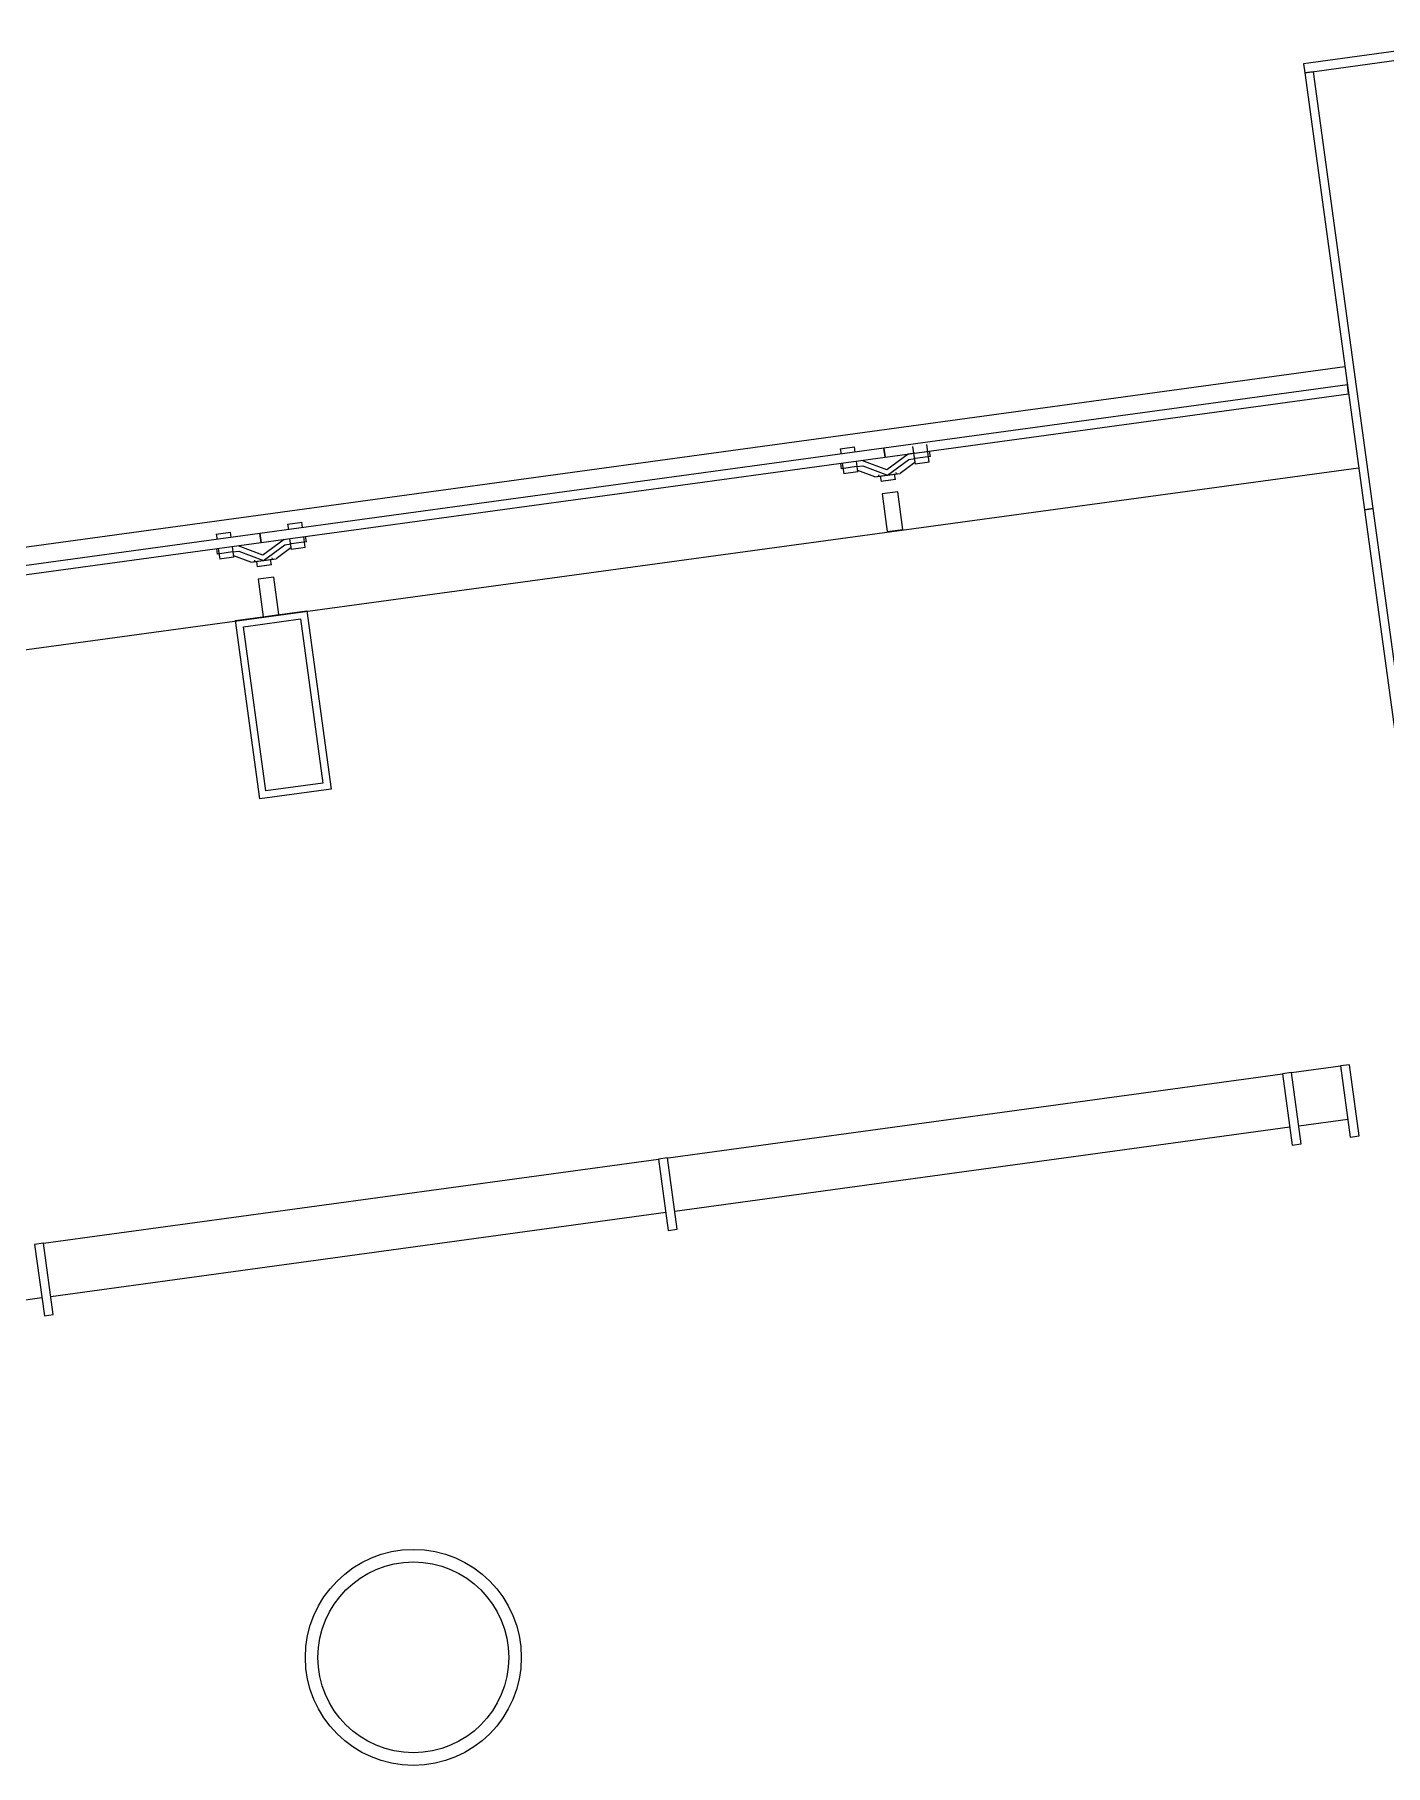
# Model space of a CAD drawing. Header units: millimetres. Extents: x 11680834 to 11851556, y -6213014 to -6078394.
# Drawn here: x 11686852 to 11690606, y -6097314 to -6092507 of the extents above; entities that cross this region are included whole.
import ezdxf

# ---------------------------------------------------------------- set-up
doc = ezdxf.new("R2010")
doc.units = ezdxf.units.MM
for name, color, linetype in [('A—\\M+5C3C5\\M+5B4B0', 135, 'Continuous'), ('A—\\M+5C7BD\\M+5CCE5', 7, 'Continuous'), ('E-COLS-F4$0$0S-COLS-I', 90, 'Continuous'), ('E2-RI-4F$0$A-GLAZ', 6, 'Continuous')]:
    doc.layers.add(name, color=color, linetype=linetype)

msp = doc.modelspace()

# ---------------------------------------------------------------- linework, layer by layer
at = {"layer": 'A—\\M+5C3C5\\M+5B4B0'}
for p, q in [((11690972.6, -6092506.8), (11690378.1, -6092588.1)), ((11690381.5, -6092612.9), (11690976, -6092531.6)), ((11690378.1, -6092588.1), (11690381.5, -6092612.9)), ((11690406.3, -6092609.9), (11690381.5, -6092613.3)), ((11690381.5, -6092613.3), (11690547.4, -6093826.6)), ((11690572.2, -6093823.2), (11690406.3, -6092609.9)), ((11690493.2, -6093429.9), (11680833.5, -6094750.3)), ((11690500, -6093479.4), (11689212, -6093655.5)), ((11689215.4, -6093680.7), (11690503.4, -6093504.6)), ((11690503.4, -6093504.6), (11690500, -6093479.4)), ((11689212, -6093655.5), (11687478.1, -6093892.5)), ((11687481.5, -6093917.7), (11689215.4, -6093680.7)), ((11689215.4, -6093680.7), (11689212, -6093655.5)), ((11689212, -6093655.5), (11689215.4, -6093680.7)), ((11681148.4, -6094990.2), (11690531.4, -6093709.9)), ((11690572.2, -6093823.2), (11690547.4, -6093826.6)), ((11690547.4, -6093826.6), (11690572.2, -6093823.2)), ((11690547.4, -6093826.6), (11690737, -6095213.7)), ((11690761.7, -6095210.3), (11690572.2, -6093823.2)), ((11687478.1, -6093892.5), (11685744.2, -6094129.5)), ((11687481.5, -6093917.7), (11687478.1, -6093892.5)), ((11687478.1, -6093892.5), (11687481.5, -6093917.7)), ((11685747.6, -6094154.7), (11687481.5, -6093917.7)), ((11687516.9, -6094013.8), (11687473.3, -6094019.7)), ((11687473.3, -6094019.7), (11687487.5, -6094123.8)), ((11687531.1, -6094117.8), (11687516.9, -6094013.8)), ((11687432.7, -6094151.4, 0), (11687591.2, -6094129.8, 0)), ((11687487.5, -6094123.8), (11687531.1, -6094117.8)), ((11687591.2, -6094129.8, 0), (11687653.5, -6094585.5, 0)), ((11687495, -6094607.2, 0), (11687432.7, -6094151.4, 0)), ((11687653.5, -6094585.5, 0), (11687495, -6094607.2, 0)), ((11690344.7, -6095389.7), (11690481, -6095371)), ((11688612.3, -6095626.5), (11690320, -6095393)), ((11690501.3, -6095519.7), (11690365.1, -6095538.3)), ((11690340.3, -6095541.7), (11688631.2, -6095775.3)), ((11686877, -6095863.6), (11688586.1, -6095630)), ((11688606.4, -6095778.7), (11686897.3, -6096012.3)), ((11686872.5, -6096015.7), (11685163.4, -6096249.3))]:
    msp.add_line(p, q, dxfattribs=at)
at = {"layer": 'A—\\M+5C3C5\\M+5B4B0', "extrusion": (0, 0, -1)}
for p, q in [((11689250.7, -6093776.8), (11689207.1, -6093782.7)), ((11689207.1, -6093782.7), (11689221.5, -6093887.1)), ((11689265.1, -6093881.1), (11689250.7, -6093776.8)), ((11689221.5, -6093887.1), (11689265.1, -6093881.1)), ((11690505.7, -6095367.7), (11690481, -6095371)), ((11690481, -6095371), (11690508.1, -6095569.2)), ((11690532.8, -6095565.8), (11690505.7, -6095367.7)), ((11690344.7, -6095389.7), (11690320, -6095393)), ((11690320, -6095393), (11690347.1, -6095591.2)), ((11690371.8, -6095587.8), (11690344.7, -6095389.7)), ((11690508.1, -6095569.2), (11690532.8, -6095565.8)), ((11690347.1, -6095591.2), (11690371.8, -6095587.8)), ((11688610.9, -6095626.7), (11688586.1, -6095630)), ((11688586.1, -6095630), (11688613.2, -6095828.2)), ((11688637.9, -6095824.8), (11688610.9, -6095626.7)), ((11686877, -6095863.7), (11686852.2, -6095867)), ((11686904.1, -6096061.8), (11686877, -6095863.7)), ((11688613.2, -6095828.2), (11688637.9, -6095824.8)), ((11686852.2, -6095867), (11686879.3, -6096065.2)), ((11686879.3, -6096065.2), (11686904.1, -6096061.8))]:
    msp.add_line(p, q, dxfattribs=at)
at = {"layer": 'A—\\M+5C3C5\\M+5B4B0', "elevation": 0}
msp.add_lwpolyline([(11687477.9, -6094629.7), (11687410.2, -6094134.3), (11687608.3, -6094107.2), (11687676, -6094602.6), (11687477.9, -6094629.7)], dxfattribs=at)
at = {"layer": 'A—\\M+5C7BD\\M+5CCE5'}
for radius in [300, 265]:
    msp.add_circle((11687904.7, -6097013.9), radius, dxfattribs=at)
at = {"layer": 'E-COLS-F4$0$0S-COLS-I'}
for radius in [300, 265]:
    msp.add_circle((11687904.7, -6097013.9), radius, dxfattribs=at)
at = {"layer": 'E2-RI-4F$0$A-GLAZ', "color": 8}
for p, q in [((11689096.8, -6093656.1), (11689130.7, -6093651.5)), ((11689132.7, -6093666.3), (11689130.7, -6093651.5)), ((11689292.1, -6093651), (11689298.7, -6093699.7)), ((11689338.4, -6093694.2), (11689331.7, -6093645.5)), ((11689091, -6093656.9), (11689096.8, -6093656.1)), ((11689091, -6093656.9), (11689093.1, -6093671.8)), ((11689091.5, -6093697.6), (11689093.6, -6093712.6)), ((11689096.5, -6093696.9), (11689100.6, -6093726.7)), ((11689140.2, -6093721.3), (11689136.1, -6093691.5)), ((11689220.1, -6093715.3), (11689151.3, -6093689.4)), ((11689279.4, -6093671.9), (11689220.1, -6093715.3)), ((11689222.2, -6093730.2), (11689281.5, -6093686.9)), ((11689298.2, -6093695.5), (11689257.2, -6093725.4)), ((11689297, -6093669.5), (11689279.4, -6093671.9)), ((11689281.5, -6093686.9), (11689299, -6093684.5)), ((11689297, -6093669.5), (11689332, -6093664.7)), ((11689332.6, -6093695), (11689298.7, -6093699.7)), ((11689334, -6093679.7), (11689299, -6093684.5)), ((11689332, -6093664.7), (11689339.2, -6093663.7)), ((11689338.4, -6093694.2), (11689332.6, -6093695)), ((11689341.3, -6093678.7), (11689334, -6093679.7)), ((11689341.3, -6093678.7), (11689339.2, -6093663.7)), ((11689100.8, -6093711.6), (11689093.6, -6093712.6)), ((11689106.4, -6093726), (11689100.6, -6093726.7)), ((11689135.9, -6093706.8), (11689100.8, -6093711.6)), ((11689140.2, -6093721.3), (11689106.4, -6093726)), ((11689135.9, -6093706.8), (11689153.4, -6093704.4)), ((11689187.1, -6093735), (11689139.6, -6093717.1)), ((11689153.4, -6093704.4), (11689222.2, -6093730.2)), ((11689187.1, -6093735), (11689222.2, -6093730.2)), ((11689187.1, -6093735), (11689204.7, -6093732.6)), ((11689196.9, -6093729.6), (11689197.4, -6093733.6)), ((11689196.9, -6093729.6), (11689197.4, -6093733.6)), ((11689202.3, -6093732.9), (11689204.4, -6093747.8)), ((11689202.3, -6093732.9), (11689204.4, -6093747.8)), ((11689202.3, -6093732.9), (11689204.4, -6093747.8)), ((11689202.3, -6093732.9), (11689204.4, -6093747.8)), ((11689238.2, -6093743.2), (11689204.4, -6093747.8)), ((11689238.2, -6093743.2), (11689204.4, -6093747.8)), ((11689210.2, -6093747), (11689204.4, -6093747.8)), ((11689210.2, -6093747), (11689204.4, -6093747.8)), ((11689204.7, -6093732.6), (11689222.2, -6093730.2)), ((11689244, -6093742.4), (11689210.2, -6093747)), ((11689244, -6093742.4), (11689210.2, -6093747)), ((11689222.2, -6093730.2), (11689257.2, -6093725.4)), ((11689222.2, -6093730.2), (11689239.7, -6093727.8)), ((11689244, -6093742.4), (11689238.2, -6093743.2)), ((11689244, -6093742.4), (11689238.2, -6093743.2)), ((11689239.7, -6093727.8), (11689257.2, -6093725.4)), ((11689244, -6093742.4), (11689242, -6093727.5)), ((11689244, -6093742.4), (11689242, -6093727.5)), ((11689244, -6093742.4), (11689242, -6093727.5)), ((11689244, -6093742.4), (11689242, -6093727.5)), ((11689246.9, -6093726.8), (11689246.4, -6093722.9)), ((11689246.9, -6093726.8), (11689246.4, -6093722.9)), ((11687357.2, -6093893.9), (11687363, -6093893.1)), ((11687357.2, -6093893.9), (11687363, -6093893.1)), ((11687357.2, -6093893.9), (11687359.2, -6093908.8)), ((11687357.2, -6093893.9), (11687359.2, -6093908.8)), ((11687363, -6093893.1), (11687396.8, -6093888.5)), ((11687363, -6093893.1), (11687396.8, -6093888.5)), ((11687398.8, -6093903.3), (11687396.8, -6093888.5)), ((11687398.8, -6093903.3), (11687396.8, -6093888.5)), ((11687555.3, -6093866.8), (11687589.1, -6093862.2)), ((11687555.3, -6093866.8), (11687589.1, -6093862.2)), ((11687555.3, -6093866.8), (11687557.3, -6093881.7)), ((11687555.3, -6093866.8), (11687557.3, -6093881.7)), ((11687589.1, -6093862.2), (11687594.9, -6093861.4)), ((11687589.1, -6093862.2), (11687594.9, -6093861.4)), ((11687597, -6093876.2), (11687594.9, -6093861.4)), ((11687597, -6093876.2), (11687594.9, -6093861.4)), ((11687357.7, -6093934.6), (11687359.7, -6093949.6)), ((11687357.7, -6093934.6), (11687359.7, -6093949.6)), ((11687362.6, -6093933.9), (11687366.7, -6093963.7)), ((11687362.6, -6093933.9), (11687366.7, -6093963.7)), ((11687402, -6093943.8), (11687419.5, -6093941.4)), ((11687402, -6093943.8), (11687419.5, -6093941.4)), ((11687406.3, -6093958.3), (11687402.3, -6093928.5)), ((11687406.3, -6093958.3), (11687402.3, -6093928.5)), ((11687486.3, -6093952.3), (11687417.5, -6093926.4)), ((11687486.3, -6093952.3), (11687417.5, -6093926.4)), ((11687419.5, -6093941.4), (11687488.3, -6093967.2)), ((11687419.5, -6093941.4), (11687488.3, -6093967.2)), ((11687545.6, -6093908.9), (11687486.3, -6093952.3)), ((11687545.6, -6093908.9), (11687486.3, -6093952.3)), ((11687488.3, -6093967.2), (11687547.6, -6093923.9)), ((11687488.3, -6093967.2), (11687547.6, -6093923.9)), ((11687564.3, -6093932.5), (11687523.3, -6093962.4)), ((11687564.3, -6093932.5), (11687523.3, -6093962.4)), ((11687547.6, -6093923.9), (11687565.1, -6093921.5)), ((11687547.6, -6093923.9), (11687565.1, -6093921.5)), ((11687560.8, -6093906.8), (11687564.9, -6093936.7)), ((11687560.8, -6093906.8), (11687564.9, -6093936.7)), ((11687598.7, -6093932), (11687564.9, -6093936.7)), ((11687598.7, -6093932), (11687564.9, -6093936.7)), ((11687600.2, -6093916.7), (11687565.1, -6093921.5)), ((11687600.2, -6093916.7), (11687565.1, -6093921.5)), ((11687604.5, -6093931.2), (11687598.7, -6093932)), ((11687604.5, -6093931.2), (11687598.7, -6093932)), ((11687607.4, -6093915.7), (11687600.2, -6093916.7)), ((11687607.4, -6093915.7), (11687600.2, -6093916.7)), ((11687604.5, -6093931.2), (11687600.4, -6093901.4)), ((11687604.5, -6093931.2), (11687600.4, -6093901.4)), ((11687607.4, -6093915.7), (11687605.4, -6093900.7)), ((11687607.4, -6093915.7), (11687605.4, -6093900.7)), ((11687367, -6093948.6), (11687359.7, -6093949.6)), ((11687367, -6093948.6), (11687359.7, -6093949.6)), ((11687372.5, -6093963), (11687366.7, -6093963.7)), ((11687372.5, -6093963), (11687366.7, -6093963.7)), ((11687402, -6093943.8), (11687367, -6093948.6)), ((11687402, -6093943.8), (11687367, -6093948.6)), ((11687406.3, -6093958.3), (11687372.5, -6093963)), ((11687406.3, -6093958.3), (11687372.5, -6093963)), ((11687453.3, -6093972), (11687405.7, -6093954.1)), ((11687453.3, -6093972), (11687405.7, -6093954.1)), ((11687453.3, -6093972), (11687488.3, -6093967.2)), ((11687453.3, -6093972), (11687488.3, -6093967.2)), ((11687453.3, -6093972), (11687470.8, -6093969.6)), ((11687453.3, -6093972), (11687470.8, -6093969.6)), ((11687463, -6093966.6), (11687463.5, -6093970.6)), ((11687463, -6093966.6), (11687463.5, -6093970.6)), ((11687463, -6093966.6), (11687463.5, -6093970.6)), ((11687463, -6093966.6), (11687463.5, -6093970.6)), ((11687468.5, -6093969.9), (11687470.5, -6093984.8)), ((11687468.5, -6093969.9), (11687470.5, -6093984.8)), ((11687468.5, -6093969.9), (11687470.5, -6093984.8)), ((11687468.5, -6093969.9), (11687470.5, -6093984.8)), ((11687468.5, -6093969.9), (11687470.5, -6093984.8)), ((11687468.5, -6093969.9), (11687470.5, -6093984.8)), ((11687468.5, -6093969.9), (11687470.5, -6093984.8)), ((11687468.5, -6093969.9), (11687470.5, -6093984.8)), ((11687504.3, -6093980.2), (11687470.5, -6093984.8)), ((11687504.3, -6093980.2), (11687470.5, -6093984.8)), ((11687504.3, -6093980.2), (11687470.5, -6093984.8)), ((11687504.3, -6093980.2), (11687470.5, -6093984.8)), ((11687476.3, -6093984), (11687470.5, -6093984.8)), ((11687476.3, -6093984), (11687470.5, -6093984.8)), ((11687476.3, -6093984), (11687470.5, -6093984.8)), ((11687476.3, -6093984), (11687470.5, -6093984.8)), ((11687470.8, -6093969.6), (11687488.3, -6093967.2)), ((11687470.8, -6093969.6), (11687488.3, -6093967.2)), ((11687510.1, -6093979.4), (11687476.3, -6093984)), ((11687510.1, -6093979.4), (11687476.3, -6093984)), ((11687510.1, -6093979.4), (11687476.3, -6093984)), ((11687510.1, -6093979.4), (11687476.3, -6093984)), ((11687488.3, -6093967.2), (11687523.3, -6093962.4)), ((11687488.3, -6093967.2), (11687523.3, -6093962.4)), ((11687488.3, -6093967.2), (11687505.8, -6093964.8)), ((11687488.3, -6093967.2), (11687505.8, -6093964.8)), ((11687510.1, -6093979.4), (11687504.3, -6093980.2)), ((11687510.1, -6093979.4), (11687504.3, -6093980.2)), ((11687510.1, -6093979.4), (11687504.3, -6093980.2)), ((11687510.1, -6093979.4), (11687504.3, -6093980.2)), ((11687505.8, -6093964.8), (11687523.3, -6093962.4)), ((11687505.8, -6093964.8), (11687523.3, -6093962.4)), ((11687510.1, -6093979.4), (11687508.1, -6093964.5)), ((11687510.1, -6093979.4), (11687508.1, -6093964.5)), ((11687510.1, -6093979.4), (11687508.1, -6093964.5)), ((11687510.1, -6093979.4), (11687508.1, -6093964.5)), ((11687510.1, -6093979.4), (11687508.1, -6093964.5)), ((11687510.1, -6093979.4), (11687508.1, -6093964.5)), ((11687510.1, -6093979.4), (11687508.1, -6093964.5)), ((11687510.1, -6093979.4), (11687508.1, -6093964.5)), ((11687513.1, -6093963.8), (11687512.5, -6093959.9)), ((11687513.1, -6093963.8), (11687512.5, -6093959.9)), ((11687513.1, -6093963.8), (11687512.5, -6093959.9)), ((11687513.1, -6093963.8), (11687512.5, -6093959.9))]:
    msp.add_line(p, q, dxfattribs=at)

doc.saveas('drawing.dxf')
